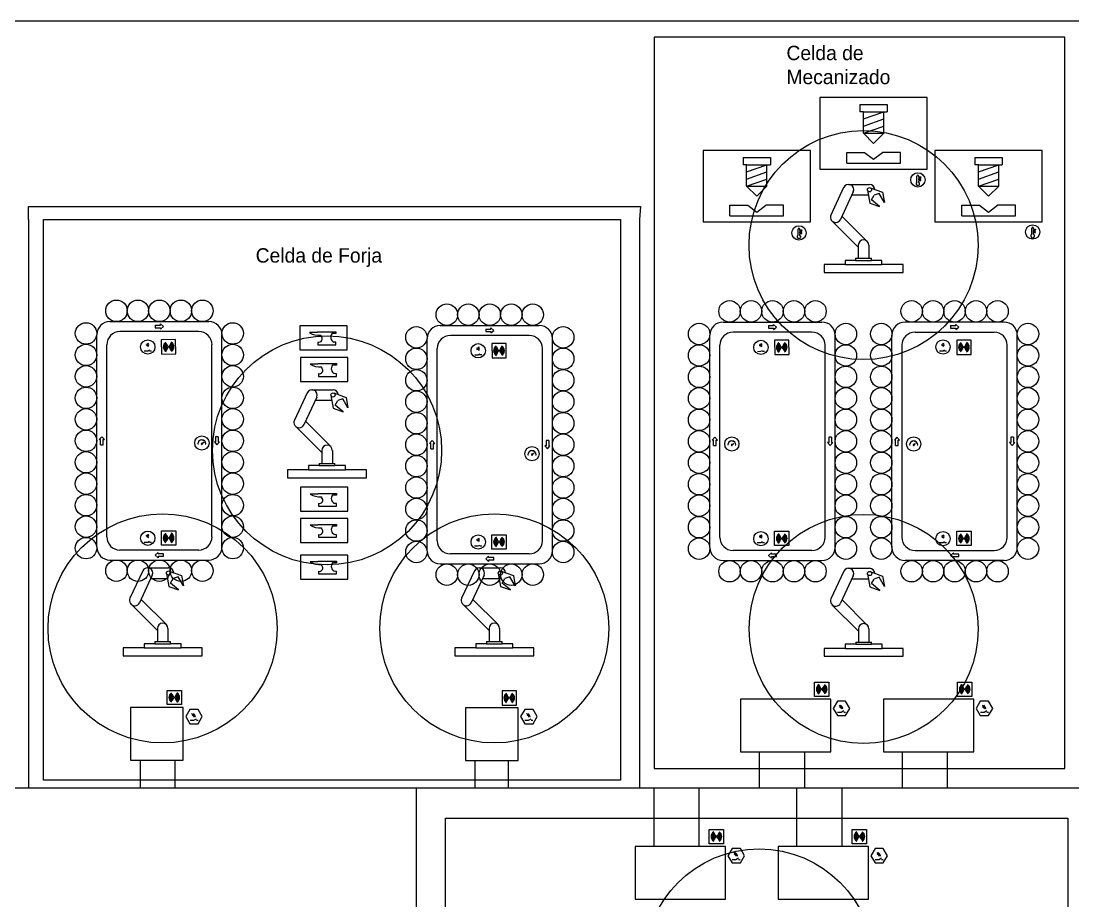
# Model space of a CAD drawing. Header units: millimetres. Extents: x -41525 to 30233, y -6776 to 24131.
# Drawn here: x 2094 to 16788, y 2903 to 15198 of the extents above; entities that cross this region are included whole.
import ezdxf

# ---------------------------------------------------------------- set-up
doc = ezdxf.new("R2010")
doc.units = ezdxf.units.MM
doc.header["$LTSCALE"] = 0.4
for name, color, linetype in [('01 Contornos vistos 0.35', 150, 'Continuous'), ('Almacenaje', 80, 'Continuous'), ('Celdas', 200, 'Continuous'), ('Maquina', 82, 'Continuous'), ('Robots', 80, 'Continuous'), ('Sensores', 211, 'Continuous'), ('Texto2', 7, 'Continuous')]:
    doc.layers.add(name, color=color, linetype=linetype)

msp = doc.modelspace()

# ---------------------------------------------------------------- linework, layer by layer
at = {"layer": '01 Contornos vistos 0.35'}
for p, q in [((30233, 15198), (-4530, 15198)), ((2200, 12427), (2200, 12609)), ((2200, 12427), (2200, 12609)), ((2200, 12609), (10748, 12609)), ((10748, 12609), (10734, 12427)), ((2200, 12427), (2200, 4482)), ((10734, 12427), (10734, 4482)), ((3764, 4482), (3764, 4871)), ((4249, 4482), (4249, 4871)), ((8438, 4482), (8438, 4865)), ((8902, 4482), (8902, 4865)), ((12407, 4987), (12407, 4482)), ((13037, 4987), (13037, 4482)), ((14404, 4987), (14404, 4482)), ((15033, 4987), (15033, 4482)), ((-4530, 4482), (30233, 4482)), ((7619, -4628), (7619, 4482))]:
    msp.add_line(p, q, dxfattribs=at)
at = {"layer": '01 Contornos vistos 0.35', "color": 40, "true_color": 0xf8d731}
for p, q in [((13811, 14030), (14194, 14030)), ((13811, 14030), (13811, 13930)), ((14194, 14030), (14194, 13930)), ((13861, 13930), (13811, 13930)), ((13861, 13730), (13861, 13930)), ((13861, 13830), (14144, 13930)), ((13861, 13930), (14144, 13930)), ((13861, 13730), (14144, 13830)), ((14144, 13730), (14144, 13930)), ((14144, 13930), (14194, 13930)), ((13861, 13630), (13861, 13730)), ((13861, 13630), (14144, 13730)), ((14144, 13630), (14144, 13730)), ((14002, 13488), (13861, 13630)), ((13861, 13630), (14144, 13630)), ((14002, 13488), (14144, 13630)), ((12179, 13291), (12562, 13291)), ((12179, 13291), (12179, 13191)), ((12562, 13291), (12562, 13191)), ((13627, 13213), (13627, 13363)), ((13627, 13363), (13877, 13363)), ((13877, 13363), (14002, 13267)), ((14002, 13267), (14127, 13363)), ((14377, 13363), (14127, 13363)), ((14377, 13213), (14377, 13363)), ((15418, 13291), (15801, 13291)), ((15418, 13291), (15418, 13191)), ((15801, 13291), (15801, 13191)), ((12229, 13191), (12179, 13191)), ((12229, 12991), (12229, 13191)), ((12229, 13091), (12512, 13191)), ((12229, 13191), (12512, 13191)), ((12229, 12991), (12512, 13091)), ((12512, 12991), (12512, 13191)), ((12512, 13191), (12562, 13191)), ((13627, 13213), (14377, 13213)), ((15468, 13191), (15418, 13191)), ((15468, 12991), (15468, 13191)), ((15468, 13091), (15751, 13191)), ((15468, 13191), (15751, 13191)), ((15468, 12991), (15751, 13091)), ((15751, 12991), (15751, 13191)), ((15751, 13191), (15801, 13191)), ((12229, 12891), (12229, 12991)), ((12229, 12891), (12512, 12991)), ((12512, 12891), (12512, 12991)), ((15468, 12891), (15468, 12991)), ((15468, 12891), (15751, 12991)), ((15751, 12891), (15751, 12991)), ((12371, 12749), (12229, 12891)), ((12229, 12891), (12512, 12891)), ((12371, 12749), (12512, 12891)), ((15609, 12749), (15468, 12891)), ((15468, 12891), (15751, 12891)), ((15609, 12749), (15751, 12891)), ((11996, 12475), (11996, 12625)), ((11996, 12625), (12246, 12625)), ((12246, 12625), (12371, 12528)), ((12371, 12528), (12496, 12625)), ((12746, 12625), (12496, 12625)), ((12746, 12475), (12746, 12625)), ((15234, 12475), (15234, 12625)), ((15234, 12625), (15484, 12625)), ((15484, 12625), (15609, 12528)), ((15609, 12528), (15734, 12625)), ((15984, 12625), (15734, 12625)), ((15984, 12475), (15984, 12625)), ((11996, 12475), (12746, 12475)), ((15234, 12475), (15984, 12475)), ((5991, 10938), (5991, 10603)), ((6651, 10938), (5991, 10938)), ((6651, 10603), (6651, 10938)), ((6230, 10844), (6124, 10844)), ((6230, 10854), (6491, 10854)), ((6230, 10854), (6230, 10844)), ((6283, 10807), (6283, 10795)), ((6491, 10830), (6436, 10830)), ((6491, 10854), (6491, 10830)), ((5991, 10603), (6651, 10603)), ((6239, 10713), (6239, 10675)), ((6239, 10675), (6493, 10675)), ((6493, 10711), (6465, 10712)), ((6493, 10675), (6493, 10711)), ((5999, 10496), (5999, 10161)), ((6659, 10496), (5999, 10496)), ((6659, 10161), (6659, 10496)), ((6238, 10402), (6132, 10402)), ((6238, 10412), (6500, 10412)), ((6238, 10412), (6238, 10402)), ((6292, 10365), (6292, 10353)), ((6500, 10388), (6445, 10388)), ((6500, 10412), (6500, 10388)), ((5999, 10161), (6659, 10161)), ((6248, 10271), (6248, 10233)), ((6248, 10233), (6502, 10233)), ((6502, 10269), (6474, 10271)), ((6502, 10233), (6502, 10269)), ((5999, 8683), (5999, 8348)), ((6659, 8683), (5999, 8683)), ((6659, 8348), (6659, 8683)), ((6238, 8588), (6132, 8588)), ((6238, 8598), (6500, 8598)), ((6238, 8598), (6238, 8588)), ((6292, 8552), (6292, 8540)), ((6500, 8575), (6445, 8575)), ((6500, 8598), (6500, 8575)), ((6248, 8458), (6248, 8420)), ((6248, 8420), (6502, 8420)), ((6502, 8456), (6474, 8457)), ((6502, 8420), (6502, 8456)), ((5999, 8348), (6659, 8348)), ((5999, 8248), (5999, 7913)), ((6659, 8248), (5999, 8248)), ((6659, 7913), (6659, 8248)), ((6238, 8153), (6132, 8153)), ((6238, 8163), (6500, 8163)), ((6238, 8163), (6238, 8153)), ((6292, 8117), (6292, 8104)), ((6500, 8139), (6445, 8139)), ((6500, 8163), (6500, 8139)), ((6248, 8023), (6248, 7985)), ((6248, 7985), (6502, 7985)), ((6502, 8020), (6474, 8022)), ((6502, 7985), (6502, 8020)), ((5999, 7913), (6659, 7913)), ((5999, 7735), (5999, 7400)), ((6659, 7735), (5999, 7735)), ((6238, 7650), (6500, 7650)), ((6238, 7650), (6238, 7640)), ((6500, 7650), (6500, 7627)), ((6659, 7400), (6659, 7735)), ((6238, 7640), (6132, 7640)), ((6248, 7510), (6248, 7472)), ((6292, 7604), (6292, 7592)), ((6500, 7627), (6445, 7627)), ((6502, 7508), (6474, 7509)), ((6502, 7472), (6502, 7508)), ((5999, 7400), (6659, 7400)), ((6248, 7472), (6502, 7472))]:
    msp.add_line(p, q, dxfattribs=at)
at = {"layer": '01 Contornos vistos 0.35', "color": 6}
for p, q in [((14609, 12946), (14609, 13033)), ((14635, 13020), (14635, 13033)), ((14635, 13020), (14649, 13020)), ((14635, 12997), (14635, 13011)), ((14635, 12978), (14635, 12989)), ((14635, 12946), (14635, 12971)), ((14635, 12971), (14651, 12971)), ((12949, 12205), (12949, 12292)), ((12974, 12279), (12974, 12292)), ((12974, 12279), (12988, 12279)), ((12974, 12256), (12974, 12271)), ((12974, 12238), (12974, 12249)), ((12974, 12205), (12974, 12230)), ((12974, 12230), (12990, 12230)), ((16213, 12218), (16213, 12305)), ((16238, 12292), (16238, 12305)), ((16238, 12292), (16252, 12292)), ((16238, 12269), (16238, 12283)), ((16238, 12250), (16238, 12261)), ((16238, 12218), (16238, 12243)), ((16238, 12243), (16254, 12243)), ((3816, 10589), (3866, 10590)), ((3866, 10590), (3887, 10603)), ((3888, 10591), (3916, 10591)), ((12380, 10583), (12430, 10584)), ((12430, 10584), (12452, 10596)), ((12452, 10584), (12480, 10584)), ((14923, 10590), (14973, 10590)), ((14973, 10590), (14995, 10602)), ((14995, 10590), (15023, 10590)), ((8431, 10536), (8481, 10536)), ((8481, 10536), (8503, 10549)), ((8503, 10537), (8531, 10537)), ((4563, 9290), (4571, 9290)), ((4581, 9316), (4573, 9322)), ((4607, 9335), (4604, 9345)), ((4618, 9297), (4647, 9312)), ((4620, 9290), (4620, 9290)), ((4625, 9284), (4647, 9312)), ((4630, 9290), (4629, 9290)), ((4638, 9333), (4642, 9342)), ((4660, 9316), (4668, 9321)), ((4668, 9290), (4677, 9290)), ((11966, 9275), (11974, 9275)), ((11984, 9302), (11976, 9308)), ((12010, 9321), (12008, 9330)), ((12021, 9283), (12050, 9297)), ((12023, 9275), (12023, 9275)), ((12028, 9270), (12050, 9297)), ((12033, 9275), (12033, 9275)), ((12042, 9319), (12045, 9328)), ((12063, 9301), (12071, 9306)), ((12071, 9275), (12080, 9275)), ((14506, 9275), (14514, 9275)), ((14524, 9302), (14516, 9308)), ((14550, 9321), (14547, 9330)), ((14561, 9283), (14590, 9297)), ((14563, 9275), (14563, 9275)), ((14568, 9270), (14590, 9297)), ((14573, 9275), (14572, 9275)), ((14581, 9319), (14585, 9328)), ((14603, 9301), (14611, 9306)), ((14611, 9275), (14620, 9275)), ((9174, 9139), (9182, 9139)), ((9192, 9166), (9184, 9171)), ((9218, 9185), (9216, 9194)), ((9229, 9146), (9258, 9161)), ((9231, 9139), (9231, 9139)), ((9236, 9134), (9258, 9161)), ((9241, 9139), (9241, 9139)), ((9250, 9183), (9253, 9192)), ((9271, 9165), (9279, 9170)), ((9279, 9139), (9288, 9139)), ((3815, 7918), (3865, 7918)), ((3865, 7918), (3887, 7930)), ((3887, 7918), (3915, 7918)), ((8430, 7864), (8480, 7864)), ((8480, 7864), (8502, 7876)), ((8502, 7864), (8530, 7864)), ((12379, 7911), (12429, 7911)), ((12429, 7911), (12451, 7924)), ((12451, 7911), (12479, 7911)), ((14923, 7911), (14973, 7911)), ((14973, 7911), (14995, 7924)), ((14995, 7911), (15023, 7911)), ((13528, 5621), (13542, 5616)), ((13548, 5621), (13562, 5616)), ((15525, 5621), (15539, 5616)), ((15545, 5621), (15559, 5616)), ((4484, 5506), (4498, 5500)), ((4504, 5506), (4518, 5500)), ((9162, 5506), (9176, 5500)), ((9182, 5506), (9196, 5500)), ((12057, 3562), (12071, 3557)), ((12077, 3562), (12091, 3557)), ((14054, 3562), (14068, 3557)), ((14074, 3562), (14088, 3557))]:
    msp.add_line(p, q, dxfattribs=at)
at = {"layer": '01 Contornos vistos 0.35', "color": 3}
for p, q in [((12669, 5722), (12144, 5722)), ((12144, 5722), (12144, 4987)), ((14666, 5722), (14141, 5722)), ((14141, 5722), (14141, 4987)), ((12144, 4987), (12669, 4987)), ((14141, 4987), (14666, 4987)), ((11198, 3663), (10673, 3663)), ((10673, 3663), (10673, 2928)), ((13195, 3663), (12670, 3663)), ((12670, 3663), (12670, 2928)), ((10673, 2928), (11198, 2928)), ((12670, 2928), (13195, 2928))]:
    msp.add_line(p, q, dxfattribs=at)
at = {"layer": '01 Contornos vistos 0.35', "color": 5}
for p, q in [((10936, 3663), (10936, 4482)), ((11566, 3663), (11566, 4482)), ((12933, 3663), (12933, 4482)), ((13563, 3663), (13563, 4482))]:
    msp.add_line(p, q, dxfattribs=at)
at = {"layer": '01 Contornos vistos 0.35', "color": 6}
for points in [[(16674, 14975), (10936, 14975), (10936, 4756), (16674, 4756)], [(2410, 12427), (10470, 12427), (10470, 4590), (2410, 4590)], [(4057, 10544), (4257, 10547), (4254, 10747), (4054, 10744)], [(12622, 10538), (12822, 10541), (12819, 10741), (12619, 10738)], [(15164, 10541), (15364, 10541), (15364, 10741), (15164, 10741)], [(8673, 10491), (8873, 10494), (8870, 10694), (8670, 10691)], [(4056, 8075), (4256, 8075), (4256, 7875), (4056, 7875)], [(8671, 8021), (8871, 8021), (8871, 7821), (8671, 7821)], [(12620, 8068), (12820, 8068), (12820, 7868), (12620, 7868)], [(15164, 8068), (15364, 8068), (15364, 7868), (15164, 7868)], [(13179, 5962), (13379, 5962), (13379, 5762), (13179, 5762)], [(15176, 5962), (15376, 5962), (15376, 5762), (15176, 5762)], [(4135, 5846), (4335, 5846), (4335, 5646), (4135, 5646)], [(9013, 5840), (8813, 5840), (8813, 5640), (9013, 5640)], [(8024, 4061), (16715, 4061), (16715, -4268), (8024, -4268)], [(11708, 3903), (11908, 3903), (11908, 3703), (11708, 3703)], [(13705, 3903), (13905, 3903), (13905, 3703), (13705, 3703)]]:
    msp.add_lwpolyline(points, close=True, dxfattribs=at)
at = {"layer": '01 Contornos vistos 0.35', "color": 40, "true_color": 0xf8d731}
for points in [[(14752, 13130), (14752, 14130), (13252, 14130), (13252, 13130)], [(13121, 12391), (13121, 13391), (11621, 13391), (11621, 12391)], [(16359, 12391), (16359, 13391), (14859, 13391), (14859, 12391)]]:
    msp.add_lwpolyline(points, close=True, dxfattribs=at)
at = {"layer": '01 Contornos vistos 0.35', "color": 6}
for points in [[(14635, 13020), (14663, 13020), (14663, 13011), (14635, 13011)], [(14635, 12989), (14663, 12989), (14663, 12997), (14635, 12997)], [(14635, 12971), (14663, 12971), (14663, 12978), (14635, 12978)], [(12974, 12279), (13002, 12279), (13002, 12271), (12974, 12271)], [(12974, 12249), (13002, 12249), (13002, 12256), (12974, 12256)], [(12974, 12230), (13002, 12230), (13002, 12238), (12974, 12238)], [(16238, 12292), (16266, 12292), (16266, 12283), (16238, 12283)], [(16238, 12261), (16266, 12261), (16266, 12269), (16238, 12269)], [(16238, 12243), (16266, 12243), (16266, 12250), (16238, 12250)]]:
    msp.add_lwpolyline(points, dxfattribs=at)
at = {"layer": '01 Contornos vistos 0.35', "color": 1}
for centre in [(13863, 12067), (6369, 9199), (4072, 6711), (8706, 6711), (13864, 6705), (12404, 2030)]:
    msp.add_circle(centre, 1600, dxfattribs=at)
at = {"layer": '01 Contornos vistos 0.35', "color": 6}
for centre, radius in [((14622, 12979), 100), ((16225, 12251), 100), ((12961, 12238), 100), ((3865, 10644), 100), ((12429, 10638), 100), ((14973, 10644), 100), ((4156, 10646), 5), ((8480, 10591), 100), ((8771, 10592), 5), ((12720, 10639), 5), ((15264, 10641), 5), ((4620, 9303), 100), ((12023, 9289), 100), ((14563, 9289), 100), ((9231, 9153), 100), ((3865, 7972), 100), ((4156, 7975), 5), ((8480, 7918), 100), ((12429, 7965), 100), ((12720, 7968), 5), ((14973, 7965), 100), ((15264, 7968), 5), ((8771, 7921), 5), ((4235, 5746), 5), ((8913, 5740), 5), ((13279, 5862), 5), ((15276, 5862), 5), ((11808, 3803), 5), ((13805, 3803), 5)]:
    msp.add_circle(centre, radius, dxfattribs=at)
at = {"layer": '01 Contornos vistos 0.35', "color": 85, "true_color": 0x58ba48}
for centre in [(3427, 11149), (3727, 11149), (4027, 11149), (4327, 11149), (4627, 11149), (8042, 11095), (8342, 11095), (8642, 11095), (8942, 11095), (9242, 11095), (11991, 11142), (12291, 11142), (12591, 11142), (12891, 11142), (13191, 11142), (14534, 11142), (14834, 11142), (15134, 11142), (15434, 11142), (15734, 11142), (3002, 10833), (5051, 10833), (7617, 10779), (9667, 10779), (11566, 10826), (13616, 10826), (14110, 10826), (16159, 10826), (3002, 10533), (5051, 10533), (7617, 10479), (9667, 10479), (11566, 10526), (13616, 10526), (14110, 10526), (16159, 10526), (3002, 10233), (5051, 10233), (7617, 10179), (9667, 10179), (11566, 10226), (13616, 10226), (14110, 10226), (16159, 10226), (3002, 9933), (5051, 9933), (7617, 9879), (9667, 9879), (11566, 9926), (13616, 9926), (14110, 9926), (16159, 9926), (3002, 9633), (5051, 9633), (7617, 9579), (9667, 9579), (11566, 9626), (13616, 9626), (14110, 9626), (16159, 9626), (3002, 9333), (5051, 9333), (7617, 9279), (9667, 9279), (11566, 9326), (13616, 9326), (14110, 9326), (16159, 9326), (3002, 9033), (5051, 9033), (7617, 8979), (9667, 8979), (11566, 9026), (13616, 9026), (14110, 9026), (16159, 9026), (3002, 8733), (5051, 8733), (7617, 8679), (9667, 8679), (11566, 8726), (13616, 8726), (14110, 8726), (16159, 8726), (3002, 8433), (5051, 8433), (7617, 8379), (9667, 8379), (11566, 8426), (13616, 8426), (14110, 8426), (16159, 8426), (3002, 8133), (5051, 8133), (7617, 8079), (9667, 8079), (11566, 8126), (13616, 8126), (14110, 8126), (16159, 8126), (3002, 7833), (5051, 7833), (11566, 7826), (13616, 7826), (14110, 7826), (16159, 7826), (7617, 7779), (9667, 7779), (3427, 7517), (3727, 7517), (4027, 7517), (4327, 7517), (4627, 7517), (11991, 7510), (12291, 7510), (12591, 7510), (12891, 7510), (13191, 7510), (14534, 7510), (14834, 7510), (15134, 7510), (15434, 7510), (15734, 7510), (8042, 7463), (8342, 7463), (8642, 7463), (8942, 7463), (9242, 7463)]:
    msp.add_circle(centre, 150, dxfattribs=at)
at = {"layer": '01 Contornos vistos 0.35', "color": 6}
for centre, radius, start, end in [((14622, 12924), 25.3, 120, 60), ((14622, 13033), 12.7, 0, 180), ((12961, 12183), 25.3, 120, 60), ((12961, 12292), 12.7, 0, 180), ((16225, 12196), 25.3, 120, 60), ((16225, 12305), 12.7, 0, 180), ((3829, 10674), 20.8, 330.88, 30.88), ((3829, 10674), 34.7, 330.88, 30.88), ((3829, 10674), 48.6, 330.88, 30.88), ((4156, 10646), 75, 120.88, 240.88), ((4156, 10646), 65, 120.88, 240.88), ((4156, 10646), 55, 120.88, 240.88), ((4156, 10646), 45, 120.88, 240.88), ((4156, 10646), 35, 120.88, 240.88), ((4156, 10646), 25, 120.88, 240.88), ((4156, 10646), 15, 120.88, 240.88), ((4156, 10646), 15, 300.88, 60.88), ((4156, 10646), 25, 300.88, 60.88), ((4156, 10646), 35, 300.88, 60.88), ((4156, 10646), 45, 300.88, 60.88), ((4156, 10646), 55, 300.88, 60.88), ((4156, 10646), 65, 300.88, 60.88), ((4156, 10646), 75, 300.88, 60.88), ((8445, 10620), 20.8, 330.88, 30.88), ((8445, 10620), 34.7, 330.88, 30.88), ((8445, 10620), 48.6, 330.88, 30.88), ((8771, 10592), 75, 120.88, 240.88), ((8771, 10592), 65, 120.88, 240.88), ((8771, 10592), 55, 120.88, 240.88), ((8771, 10592), 45, 120.88, 240.88), ((8771, 10592), 35, 120.88, 240.88), ((8771, 10592), 25, 120.88, 240.88), ((8771, 10592), 15, 120.88, 240.88), ((8771, 10592), 15, 300.88, 60.88), ((8771, 10592), 25, 300.88, 60.88), ((8771, 10592), 35, 300.88, 60.88), ((8771, 10592), 45, 300.88, 60.88), ((8771, 10592), 55, 300.88, 60.88), ((8771, 10592), 65, 300.88, 60.88), ((8771, 10592), 75, 300.88, 60.88), ((12394, 10668), 20.8, 330.88, 30.88), ((12394, 10668), 34.7, 330.88, 30.88), ((12394, 10668), 48.6, 330.88, 30.88), ((12720, 10639), 75, 120.88, 240.88), ((12720, 10639), 65, 120.88, 240.88), ((12720, 10639), 55, 120.88, 240.88), ((12720, 10639), 45, 120.88, 240.88), ((12720, 10639), 35, 120.88, 240.88), ((12720, 10639), 25, 120.88, 240.88), ((12720, 10639), 15, 120.88, 240.88), ((12720, 10639), 15, 300.88, 60.88), ((12720, 10639), 25, 300.88, 60.88), ((12720, 10639), 35, 300.88, 60.88), ((12720, 10639), 45, 300.88, 60.88), ((12720, 10639), 55, 300.88, 60.88), ((12720, 10639), 65, 300.88, 60.88), ((12720, 10639), 75, 300.88, 60.88), ((14938, 10674), 20.8, 330, 30), ((14938, 10674), 34.7, 330, 30), ((14938, 10674), 48.6, 330, 30), ((15264, 10641), 75, 120, 240), ((15264, 10641), 65, 120, 240), ((15264, 10641), 55, 120, 240), ((15264, 10641), 45, 120, 240), ((15264, 10641), 35, 120, 240), ((15264, 10641), 25, 120, 240), ((15264, 10641), 15, 120, 240), ((15264, 10641), 15, 300, 60), ((15264, 10641), 25, 300, 60), ((15264, 10641), 35, 300, 60), ((15264, 10641), 45, 300, 60), ((15264, 10641), 55, 300, 60), ((15264, 10641), 65, 300, 60), ((15264, 10641), 75, 300, 60), ((4620, 9290), 57.2, 0, 180), ((4620, 9290), 7.58, 101.8715, 312.7764), ((12023, 9275), 57.2, 0, 180), ((12023, 9275), 7.58, 101.8715, 312.7764), ((14563, 9275), 57.2, 0, 180), ((14563, 9275), 7.58, 101.8715, 312.7764), ((9231, 9139), 57.2, 0, 180), ((9231, 9139), 7.58, 101.8715, 312.7764), ((3830, 8002), 20.8, 330, 30), ((3830, 8002), 34.7, 330, 30), ((3830, 8002), 48.6, 330, 30), ((4156, 7975), 75, 120, 240), ((4156, 7975), 65, 120, 240), ((4156, 7975), 55, 120, 240), ((4156, 7975), 45, 120, 240), ((4156, 7975), 35, 120, 240), ((4156, 7975), 25, 120, 240), ((4156, 7975), 15, 120, 240), ((4156, 7975), 15, 300, 60), ((4156, 7975), 25, 300, 60), ((4156, 7975), 35, 300, 60), ((4156, 7975), 45, 300, 60), ((4156, 7975), 55, 300, 60), ((4156, 7975), 65, 300, 60), ((4156, 7975), 75, 300, 60), ((8445, 7948), 20.8, 330, 30), ((8445, 7948), 34.7, 330, 30), ((8445, 7948), 48.6, 330, 30), ((8771, 7921), 75, 120, 240), ((8771, 7921), 65, 120, 240), ((8771, 7921), 55, 120, 240), ((8771, 7921), 45, 120, 240), ((8771, 7921), 35, 120, 240), ((8771, 7921), 25, 120, 240), ((8771, 7921), 25, 300, 60), ((8771, 7921), 35, 300, 60), ((8771, 7921), 45, 300, 60), ((8771, 7921), 55, 300, 60), ((8771, 7921), 65, 300, 60), ((8771, 7921), 75, 300, 60), ((12394, 7996), 20.8, 330, 30), ((12394, 7996), 34.7, 330, 30), ((12394, 7996), 48.6, 330, 30), ((12720, 7968), 75, 120, 240), ((12720, 7968), 65, 120, 240), ((12720, 7968), 55, 120, 240), ((12720, 7968), 45, 120, 240), ((12720, 7968), 35, 120, 240), ((12720, 7968), 25, 120, 240), ((12720, 7968), 15, 120, 240), ((12720, 7968), 15, 300, 60), ((12720, 7968), 25, 300, 60), ((12720, 7968), 35, 300, 60), ((12720, 7968), 45, 300, 60), ((12720, 7968), 55, 300, 60), ((12720, 7968), 65, 300, 60), ((12720, 7968), 75, 300, 60), ((14938, 7996), 20.8, 330, 30), ((14938, 7996), 34.7, 330, 30), ((14938, 7996), 48.6, 330, 30), ((15264, 7968), 75, 120, 240), ((15264, 7968), 65, 120, 240), ((15264, 7968), 55, 120, 240), ((15264, 7968), 45, 120, 240), ((15264, 7968), 35, 120, 240), ((15264, 7968), 25, 120, 240), ((15264, 7968), 15, 120, 240), ((15264, 7968), 15, 300, 60), ((15264, 7968), 25, 300, 60), ((15264, 7968), 35, 300, 60), ((15264, 7968), 45, 300, 60), ((15264, 7968), 55, 300, 60), ((15264, 7968), 65, 300, 60), ((15264, 7968), 75, 300, 60), ((8771, 7921), 15, 120, 240), ((8771, 7921), 15, 300, 60), ((13279, 5862), 75, 120, 240), ((13279, 5862), 65, 120, 240), ((13279, 5862), 55, 120, 240), ((13279, 5862), 45, 120, 240), ((13279, 5862), 35, 120, 240), ((13279, 5862), 25, 120, 240), ((13279, 5862), 25, 300, 60), ((13279, 5862), 35, 300, 60), ((13279, 5862), 45, 300, 60), ((13279, 5862), 55, 300, 60), ((13279, 5862), 65, 300, 60), ((13279, 5862), 75, 300, 60), ((15276, 5862), 75, 120, 240), ((15276, 5862), 65, 120, 240), ((15276, 5862), 55, 120, 240), ((15276, 5862), 45, 120, 240), ((15276, 5862), 35, 120, 240), ((15276, 5862), 25, 120, 240), ((15276, 5862), 25, 300, 60), ((15276, 5862), 35, 300, 60), ((15276, 5862), 45, 300, 60), ((15276, 5862), 55, 300, 60), ((15276, 5862), 65, 300, 60), ((15276, 5862), 75, 300, 60), ((4235, 5746), 75, 120, 240), ((4235, 5746), 65, 120, 240), ((4235, 5746), 55, 120, 240), ((4235, 5746), 45, 120, 240), ((4235, 5746), 35, 120, 240), ((4235, 5746), 25, 120, 240), ((4235, 5746), 15, 120, 240), ((4235, 5746), 15, 300, 60), ((4235, 5746), 25, 300, 60), ((4235, 5746), 35, 300, 60), ((4235, 5746), 45, 300, 60), ((4235, 5746), 55, 300, 60), ((4235, 5746), 65, 300, 60), ((4235, 5746), 75, 300, 60), ((8913, 5740), 75, 120, 240), ((8913, 5740), 65, 120, 240), ((8913, 5740), 55, 120, 240), ((8913, 5740), 45, 120, 240), ((8913, 5740), 35, 120, 240), ((8913, 5740), 25, 120, 240), ((8913, 5740), 15, 120, 240), ((8913, 5740), 15, 300, 60), ((8913, 5740), 25, 300, 60), ((8913, 5740), 35, 300, 60), ((8913, 5740), 45, 300, 60), ((8913, 5740), 55, 300, 60), ((8913, 5740), 65, 300, 60), ((8913, 5740), 75, 300, 60), ((13279, 5862), 15, 120, 240), ((13279, 5862), 15, 300, 60), ((15276, 5862), 15, 120, 240), ((15276, 5862), 15, 300, 60), ((11808, 3803), 75, 120, 240), ((11808, 3803), 65, 120, 240), ((11808, 3803), 55, 120, 240), ((11808, 3803), 45, 120, 240), ((11808, 3803), 35, 120, 240), ((11808, 3803), 25, 120, 240), ((11808, 3803), 25, 300, 60), ((11808, 3803), 35, 300, 60), ((11808, 3803), 45, 300, 60), ((11808, 3803), 55, 300, 60), ((11808, 3803), 65, 300, 60), ((11808, 3803), 75, 300, 60), ((13805, 3803), 75, 120, 240), ((13805, 3803), 65, 120, 240), ((13805, 3803), 55, 120, 240), ((13805, 3803), 45, 120, 240), ((13805, 3803), 35, 120, 240), ((13805, 3803), 25, 120, 240), ((13805, 3803), 25, 300, 60), ((13805, 3803), 35, 300, 60), ((13805, 3803), 45, 300, 60), ((13805, 3803), 55, 300, 60), ((13805, 3803), 65, 300, 60), ((13805, 3803), 75, 300, 60), ((11808, 3803), 15, 120, 240), ((11808, 3803), 15, 300, 60), ((13805, 3803), 15, 120, 240), ((13805, 3803), 15, 300, 60)]:
    msp.add_arc(centre, radius, start, end, dxfattribs=at)
at = {"layer": '01 Contornos vistos 0.35', "color": 40, "true_color": 0xf8d731}
for centre, radius, start, end in [((6262, 11081), 275, 239.7745, 274.3744), ((6254, 10758), 47.3, 252.3406, 50.7044), ((6496, 10782), 76.1, 141.2001, 246.5411), ((6271, 10640), 275, 239.7745, 274.3744), ((6262, 10317), 47.3, 252.3406, 50.7044), ((6504, 10341), 76.1, 141.2001, 246.5411), ((6271, 8826), 275, 239.7745, 274.3744), ((6262, 8503), 47.3, 252.3406, 50.7044), ((6504, 8527), 76.1, 141.2001, 246.5411), ((6271, 8391), 275, 239.7745, 274.3744), ((6262, 8068), 47.3, 252.3406, 50.7044), ((6504, 8092), 76.1, 141.2001, 246.5411), ((6271, 7878), 275, 239.7745, 274.3744), ((6262, 7555), 47.3, 252.3406, 50.7044), ((6504, 7579), 76.1, 141.2001, 246.5411)]:
    msp.add_arc(centre, radius, start, end, dxfattribs=at)
at = {"layer": 'Almacenaje'}
for p, q in [((3625, 5606), (3625, 4871)), ((4360, 5606), (3625, 5606)), ((4360, 4871), (4360, 5606)), ((8303, 5600), (8303, 4865)), ((9038, 5600), (8303, 5600)), ((9038, 4865), (9038, 5600)), ((13404, 5722), (12669, 5722)), ((13404, 4987), (13404, 5722)), ((15401, 5722), (14666, 5722)), ((15401, 4987), (15401, 5722)), ((3625, 4871), (4360, 4871)), ((8303, 4865), (9038, 4865)), ((12669, 4987), (13404, 4987)), ((14666, 4987), (15401, 4987)), ((11933, 3663), (11198, 3663)), ((11933, 2928), (11933, 3663)), ((13930, 3663), (13195, 3663)), ((13930, 2928), (13930, 3663)), ((11198, 2928), (11933, 2928)), ((13195, 2928), (13930, 2928))]:
    msp.add_line(p, q, dxfattribs=at)
at = {"layer": 'Maquina'}
for p, q in [((3336, 10999), (4718, 10999)), ((7951, 10945), (9333, 10945)), ((11900, 10992), (13282, 10992)), ((15826, 10992), (14443, 10992)), ((3152, 7851), (3152, 10815)), ((4578, 10859), (3476, 10859)), ((4901, 7851), (4901, 10815)), ((7767, 7797), (7767, 10761)), ((9193, 10805), (8091, 10805)), ((9517, 7797), (9517, 10761)), ((11716, 7844), (11716, 10808)), ((13142, 10852), (12040, 10852)), ((13466, 7844), (13466, 10808)), ((14260, 7844), (14260, 10808)), ((14583, 10852), (15686, 10852)), ((16009, 7844), (16009, 10808)), ((3292, 7991), (3292, 10675)), ((4761, 7991), (4761, 10675)), ((7907, 7937), (7907, 10621)), ((9377, 7937), (9377, 10621)), ((11856, 7984), (11856, 10668)), ((13326, 7984), (13326, 10668)), ((14400, 7984), (14400, 10668)), ((15869, 7984), (15869, 10668)), ((4578, 7807), (3476, 7807)), ((13142, 7800), (12040, 7800)), ((14583, 7800), (15686, 7800)), ((3336, 7667), (4718, 7667)), ((9193, 7753), (8091, 7753)), ((11900, 7660), (13282, 7660)), ((15826, 7660), (14443, 7660)), ((7951, 7613), (9333, 7613))]:
    msp.add_line(p, q, dxfattribs=at)
for centre, start, end in [((3336, 10815), 90, 180), ((4718, 10815), 0, 90), ((7951, 10761), 90, 180), ((9333, 10761), 0, 90), ((11900, 10808), 90, 180), ((13282, 10808), 0, 90), ((14443, 10808), 90, 180), ((15826, 10808), 0, 90), ((3476, 10675), 90, 180), ((4578, 10675), 0, 90), ((8091, 10621), 90, 180), ((9193, 10621), 0, 90), ((12040, 10668), 90, 180), ((13142, 10668), 0, 90), ((14583, 10668), 90, 180), ((15686, 10668), 0, 90), ((3476, 7991), 180, 270), ((4578, 7991), 270, 0), ((8091, 7937), 180, 270), ((9193, 7937), 270, 0), ((12040, 7984), 180, 270), ((13142, 7984), 270, 0), ((14583, 7984), 180, 270), ((15686, 7984), 270, 0), ((3336, 7851), 180, 270), ((4718, 7851), 270, 0), ((7951, 7797), 180, 270), ((9333, 7797), 270, 0), ((11900, 7844), 180, 270), ((13282, 7844), 270, 0), ((14443, 7844), 180, 270), ((15826, 7844), 270, 0)]:
    msp.add_arc(centre, 184, start, end, dxfattribs=at)
at = {"layer": 'Robots'}
for p, q in [((13585, 12872), (13406, 12488)), ((13718, 12810), (13539, 12426)), ((13652, 12915), (13946, 12915)), ((13917, 12836), (13949, 12655)), ((13956, 12869), (14128, 12806)), ((14080, 12788), (14011, 12763)), ((14154, 12661), (14080, 12788)), ((14128, 12806), (14154, 12661)), ((13699, 12768), (13929, 12768)), ((13949, 12655), (14087, 12605)), ((13974, 12699), (14011, 12763)), ((14087, 12605), (13974, 12699)), ((13421, 12405), (13789, 12037)), ((13539, 12426), (13539, 12426)), ((13561, 12473), (13914, 12120)), ((13789, 12067), (13789, 11884)), ((13914, 12120), (13914, 12120)), ((13914, 12120), (13914, 12120)), ((13914, 12120), (13914, 12120)), ((13936, 12067), (13936, 11884)), ((13606, 11796), (13312, 11796)), ((13312, 11796), (13312, 11685)), ((13752, 11854), (13606, 11854)), ((13606, 11854), (13606, 11796)), ((13606, 11796), (14120, 11796)), ((13752, 11884), (13973, 11884)), ((13752, 11884), (13752, 11854)), ((13752, 11854), (13973, 11854)), ((13973, 11854), (13973, 11884)), ((14120, 11854), (13973, 11854)), ((14120, 11796), (14120, 11854)), ((14414, 11796), (14120, 11796)), ((14414, 11685), (14414, 11796)), ((13312, 11685), (14414, 11685)), ((6092, 10004), (5913, 9620)), ((6158, 10047), (6452, 10047)), ((6462, 10001), (6635, 9938)), ((6225, 9942), (6046, 9558)), ((6205, 9900), (6435, 9900)), ((6423, 9968), (6455, 9787)), ((6481, 9831), (6518, 9895)), ((6587, 9920), (6518, 9895)), ((6660, 9793), (6587, 9920)), ((6635, 9938), (6660, 9793)), ((6455, 9787), (6593, 9737)), ((6593, 9737), (6481, 9831)), ((6046, 9558), (6046, 9558)), ((6068, 9605), (6421, 9252)), ((5927, 9537), (6296, 9169)), ((6296, 9199), (6296, 9016)), ((6421, 9252), (6421, 9252)), ((6421, 9252), (6421, 9252)), ((6421, 9252), (6421, 9252)), ((6443, 9199), (6443, 9016)), ((6259, 8986), (6112, 8986)), ((6112, 8986), (6112, 8928)), ((6259, 9016), (6479, 9016)), ((6259, 9016), (6259, 8986)), ((6259, 8986), (6479, 8986)), ((6479, 8986), (6479, 9016)), ((6626, 8986), (6479, 8986)), ((6626, 8928), (6626, 8986)), ((6112, 8928), (5818, 8928)), ((5818, 8928), (5818, 8817)), ((5818, 8817), (6920, 8817)), ((6112, 8928), (6626, 8928)), ((6920, 8928), (6626, 8928)), ((6920, 8817), (6920, 8928)), ((3795, 7516), (3616, 7132)), ((3861, 7558), (4155, 7558)), ((4165, 7513), (4338, 7450)), ((8428, 7516), (8249, 7132)), ((8495, 7558), (8789, 7558)), ((8799, 7513), (8972, 7450)), ((13586, 7509), (13407, 7126)), ((13653, 7552), (13947, 7552)), ((13957, 7506), (14129, 7443)), ((3928, 7454), (3749, 7070)), ((3908, 7411), (4138, 7411)), ((4126, 7480), (4158, 7299)), ((4184, 7343), (4221, 7407)), ((4290, 7432), (4221, 7407)), ((4363, 7305), (4290, 7432)), ((4338, 7450), (4363, 7305)), ((8562, 7454), (8383, 7070)), ((8542, 7411), (8772, 7411)), ((8760, 7480), (8792, 7299)), ((8817, 7343), (8854, 7407)), ((8924, 7432), (8854, 7407)), ((8997, 7305), (8924, 7432)), ((8972, 7450), (8997, 7305)), ((13719, 7447), (13540, 7064)), ((13700, 7405), (13930, 7405)), ((13918, 7473), (13950, 7292)), ((13975, 7337), (14012, 7400)), ((14081, 7426), (14012, 7400)), ((14155, 7298), (14081, 7426)), ((14129, 7443), (14155, 7298)), ((4158, 7299), (4296, 7249)), ((4296, 7249), (4184, 7343)), ((8792, 7299), (8930, 7249)), ((8930, 7249), (8817, 7343)), ((13950, 7292), (14088, 7242)), ((14088, 7242), (13975, 7337)), ((3749, 7070), (3749, 7070)), ((3771, 7117), (4124, 6764)), ((8383, 7070), (8383, 7070)), ((8404, 7117), (8757, 6764)), ((13540, 7064), (13540, 7064)), ((13562, 7110), (13915, 6757)), ((3631, 7049), (3999, 6681)), ((8264, 7049), (8632, 6681)), ((13422, 7042), (13790, 6674)), ((4124, 6764), (4124, 6764)), ((4124, 6764), (4124, 6764)), ((4124, 6764), (4124, 6764)), ((8757, 6764), (8757, 6764)), ((8757, 6764), (8757, 6764)), ((8757, 6764), (8757, 6764)), ((3999, 6711), (3999, 6528)), ((4146, 6711), (4146, 6528)), ((8632, 6711), (8632, 6528)), ((8779, 6711), (8779, 6528)), ((13790, 6705), (13790, 6521)), ((13915, 6757), (13915, 6757)), ((13915, 6757), (13915, 6757)), ((13915, 6757), (13915, 6757)), ((13937, 6705), (13937, 6521)), ((3962, 6498), (3815, 6498)), ((3815, 6498), (3815, 6439)), ((3962, 6528), (4182, 6528)), ((3962, 6528), (3962, 6498)), ((3962, 6498), (4182, 6498)), ((4182, 6498), (4182, 6528)), ((4329, 6498), (4182, 6498)), ((4329, 6439), (4329, 6498)), ((8596, 6498), (8449, 6498)), ((8449, 6498), (8449, 6439)), ((8596, 6528), (8816, 6528)), ((8596, 6528), (8596, 6498)), ((8596, 6498), (8816, 6498)), ((8816, 6498), (8816, 6528)), ((8963, 6498), (8816, 6498)), ((8963, 6439), (8963, 6498)), ((13754, 6492), (13607, 6492)), ((13607, 6492), (13607, 6433)), ((13754, 6521), (13974, 6521)), ((13754, 6521), (13754, 6492)), ((13754, 6492), (13974, 6492)), ((13974, 6492), (13974, 6521)), ((14121, 6492), (13974, 6492)), ((14121, 6433), (14121, 6492)), ((3815, 6439), (3521, 6439)), ((3521, 6439), (3521, 6329)), ((3521, 6329), (4623, 6329)), ((3815, 6439), (4329, 6439)), ((4623, 6439), (4329, 6439)), ((4623, 6329), (4623, 6439)), ((8449, 6439), (8155, 6439)), ((8155, 6439), (8155, 6329)), ((8155, 6329), (9257, 6329)), ((8449, 6439), (8963, 6439)), ((9257, 6439), (8963, 6439)), ((9257, 6329), (9257, 6439)), ((13607, 6433), (13313, 6433)), ((13313, 6433), (13313, 6323)), ((13313, 6323), (14415, 6323)), ((13607, 6433), (14121, 6433)), ((14415, 6433), (14121, 6433)), ((14415, 6323), (14415, 6433))]:
    msp.add_line(p, q, dxfattribs=at)
for centre in [(13946, 12841), (6452, 9973), (4155, 7485), (8789, 7485), (13947, 7478)]:
    msp.add_circle(centre, 29.4, dxfattribs=at)
for centre, start, end in [((13652, 12841), 335, 155), ((13946, 12841), 3.5784, 90), ((13473, 12457), 155, 335), ((13863, 12067), 0, 180), ((6158, 9973), 335, 155), ((6452, 9973), 3.5784, 90), ((5979, 9589), 155, 335), ((6369, 9199), 0, 180), ((3861, 7485), 335, 155), ((4155, 7485), 3.5784, 90), ((8495, 7485), 335, 155), ((8789, 7485), 3.5784, 90), ((13653, 7478), 335, 155), ((13947, 7478), 3.5784, 90), ((3682, 7101), 155, 335), ((8316, 7101), 155, 335), ((13474, 7095), 155, 335), ((4072, 6711), 0, 180), ((8706, 6711), 0, 180), ((13864, 6705), 0, 180)]:
    msp.add_arc(centre, 73.5, start, end, dxfattribs=at)
at = {"layer": 'Sensores', "color": 6}
for p, q in [((13521, 5637), (13542, 5616)), ((13528, 5621), (13549, 5600)), ((13541, 5637), (13562, 5616)), ((13548, 5621), (13569, 5600)), ((15518, 5637), (15539, 5616)), ((15525, 5621), (15546, 5600)), ((15538, 5637), (15559, 5616)), ((15545, 5621), (15566, 5600)), ((4477, 5522), (4498, 5500)), ((4484, 5506), (4505, 5484)), ((4497, 5522), (4518, 5500)), ((4504, 5506), (4525, 5484)), ((4506, 5428), (4543, 5449)), ((9154, 5522), (9176, 5500)), ((9162, 5506), (9183, 5484)), ((9174, 5522), (9196, 5500)), ((9182, 5506), (9203, 5484)), ((9183, 5428), (9220, 5449)), ((13499, 5543), (13550, 5543)), ((13550, 5543), (13587, 5564)), ((13587, 5543), (13612, 5543)), ((15495, 5543), (15546, 5543)), ((15546, 5543), (15583, 5564)), ((15583, 5543), (15609, 5543)), ((4455, 5428), (4506, 5428)), ((4543, 5428), (4568, 5428)), ((9132, 5428), (9183, 5428)), ((9220, 5428), (9245, 5428)), ((12050, 3578), (12071, 3557)), ((12057, 3562), (12078, 3541)), ((12070, 3578), (12091, 3557)), ((12077, 3562), (12098, 3541)), ((14047, 3578), (14068, 3557)), ((14054, 3562), (14075, 3541)), ((14067, 3578), (14088, 3557)), ((14074, 3562), (14095, 3541)), ((12028, 3484), (12079, 3484)), ((12079, 3484), (12116, 3506)), ((12116, 3484), (12141, 3484)), ((14024, 3484), (14075, 3484)), ((14075, 3484), (14112, 3506)), ((14112, 3484), (14138, 3484))]:
    msp.add_line(p, q, dxfattribs=at)
for points in [[(13498, 5494), (13613, 5494), (13670, 5594), (13613, 5693), (13498, 5693), (13440, 5594)], [(13553, 5603), (13546, 5596), (13555, 5594)], [(13573, 5603), (13566, 5596), (13575, 5594)], [(15494, 5494), (15609, 5494), (15667, 5594), (15609, 5693), (15494, 5693), (15437, 5594)], [(15549, 5603), (15543, 5596), (15552, 5594)], [(15569, 5603), (15563, 5596), (15572, 5594)], [(4454, 5379), (4569, 5379), (4626, 5479), (4569, 5578), (4454, 5578), (4396, 5479)], [(4509, 5488), (4502, 5481), (4511, 5479)], [(4529, 5488), (4522, 5481), (4531, 5479)], [(9131, 5379), (9246, 5379), (9304, 5479), (9246, 5578), (9131, 5578), (9073, 5479)], [(9186, 5488), (9179, 5481), (9188, 5479)], [(9206, 5488), (9199, 5481), (9208, 5479)], [(12027, 3435), (12142, 3435), (12199, 3535), (12142, 3635), (12027, 3635), (11969, 3535)], [(12082, 3544), (12075, 3538), (12084, 3535)], [(12102, 3544), (12095, 3538), (12104, 3535)], [(14023, 3435), (14138, 3435), (14196, 3535), (14138, 3635), (14023, 3635), (13966, 3535)], [(14078, 3544), (14072, 3538), (14081, 3535)], [(14098, 3544), (14092, 3538), (14101, 3535)]]:
    msp.add_lwpolyline(points, close=True, dxfattribs=at)
at = {"layer": 'Texto2'}
for p, q in [((3969, 10948), (3969, 10912)), ((3969, 10948), (4043, 10948)), ((3969, 10912), (4043, 10912)), ((4043, 10948), (4043, 10967)), ((4084, 10930), (4043, 10967)), ((4043, 10893), (4084, 10930)), ((4043, 10912), (4043, 10893)), ((8585, 10895), (8585, 10858)), ((8585, 10895), (8658, 10895)), ((8658, 10895), (8658, 10913)), ((8699, 10876), (8658, 10913)), ((8658, 10840), (8699, 10876)), ((12534, 10942), (12534, 10905)), ((12534, 10942), (12607, 10942)), ((12534, 10905), (12607, 10905)), ((12607, 10942), (12607, 10960)), ((12648, 10923), (12607, 10960)), ((12607, 10887), (12648, 10923)), ((12607, 10905), (12607, 10887)), ((15077, 10942), (15077, 10905)), ((15077, 10942), (15151, 10942)), ((15077, 10905), (15151, 10905)), ((15151, 10942), (15151, 10960)), ((15192, 10923), (15151, 10960)), ((15151, 10887), (15192, 10923)), ((15151, 10905), (15151, 10887)), ((8585, 10858), (8658, 10858)), ((8658, 10858), (8658, 10840)), ((3222, 9390), (3185, 9349)), ((3203, 9349), (3185, 9349)), ((3203, 9276), (3203, 9349)), ((3203, 9276), (3240, 9276)), ((3259, 9349), (3222, 9390)), ((3240, 9276), (3240, 9349)), ((3240, 9349), (3259, 9349)), ((4813, 9317), (4795, 9317)), ((4795, 9317), (4831, 9276)), ((4850, 9390), (4813, 9390)), ((4813, 9390), (4813, 9317)), ((4831, 9276), (4868, 9317)), ((4850, 9390), (4850, 9317)), ((4850, 9317), (4868, 9317)), ((7837, 9336), (7800, 9295)), ((7819, 9295), (7800, 9295)), ((7819, 9222), (7819, 9295)), ((7874, 9295), (7837, 9336)), ((7855, 9222), (7855, 9295)), ((7855, 9295), (7874, 9295)), ((9428, 9263), (9410, 9263)), ((9410, 9263), (9447, 9222)), ((9465, 9336), (9428, 9336)), ((9428, 9336), (9428, 9263)), ((9447, 9222), (9483, 9263)), ((9465, 9336), (9465, 9263)), ((9465, 9263), (9483, 9263)), ((11786, 9384), (11749, 9343)), ((11768, 9343), (11749, 9343)), ((11768, 9269), (11768, 9343)), ((11768, 9269), (11804, 9269)), ((11823, 9343), (11786, 9384)), ((11804, 9269), (11804, 9343)), ((11804, 9343), (11823, 9343)), ((13377, 9310), (13359, 9310)), ((13359, 9310), (13396, 9269)), ((13414, 9384), (13377, 9384)), ((13377, 9384), (13377, 9310)), ((13396, 9269), (13432, 9310)), ((13414, 9384), (13414, 9310)), ((13414, 9310), (13432, 9310)), ((14330, 9384), (14293, 9343)), ((14311, 9343), (14293, 9343)), ((14311, 9269), (14311, 9343)), ((14311, 9269), (14348, 9269)), ((14366, 9343), (14330, 9384)), ((14348, 9269), (14348, 9343)), ((14348, 9343), (14366, 9343)), ((15921, 9310), (15903, 9310)), ((15903, 9310), (15939, 9269)), ((15958, 9384), (15921, 9384)), ((15921, 9384), (15921, 9310)), ((15939, 9269), (15976, 9310)), ((15958, 9384), (15958, 9310)), ((15958, 9310), (15976, 9310)), ((7819, 9222), (7855, 9222)), ((4010, 7772), (3969, 7736)), ((3969, 7736), (4010, 7699)), ((4010, 7754), (4010, 7772)), ((4084, 7754), (4010, 7754)), ((4084, 7717), (4010, 7717)), ((4010, 7717), (4010, 7699)), ((4084, 7717), (4084, 7754)), ((8626, 7719), (8585, 7682)), ((8585, 7682), (8626, 7645)), ((8626, 7700), (8626, 7719)), ((8699, 7700), (8626, 7700)), ((8699, 7664), (8626, 7664)), ((8626, 7664), (8626, 7645)), ((8699, 7664), (8699, 7700)), ((12575, 7766), (12534, 7729)), ((12534, 7729), (12575, 7692)), ((12575, 7748), (12575, 7766)), ((12648, 7748), (12575, 7748)), ((12648, 7711), (12575, 7711)), ((12575, 7711), (12575, 7692)), ((12648, 7711), (12648, 7748)), ((15118, 7766), (15077, 7729)), ((15077, 7729), (15118, 7692)), ((15118, 7748), (15118, 7766)), ((15192, 7748), (15118, 7748)), ((15192, 7711), (15118, 7711)), ((15118, 7711), (15118, 7692)), ((15192, 7711), (15192, 7748))]:
    msp.add_line(p, q, dxfattribs=at)

# ---------------------------------------------------------------- texts
at = {"layer": 'Celdas', "char_height": 201.25, "attachment_point": 1}
for s, insert in [('Celda de Mecanizado', (12786, 14853)), ('Celda de Forja', (5372, 12024))]:
    msp.add_mtext_dynamic_manual_height_columns(s, width=2170, gutter_width=1006, heights=[0], dxfattribs=dict(at, insert=insert))

doc.saveas('drawing.dxf')
